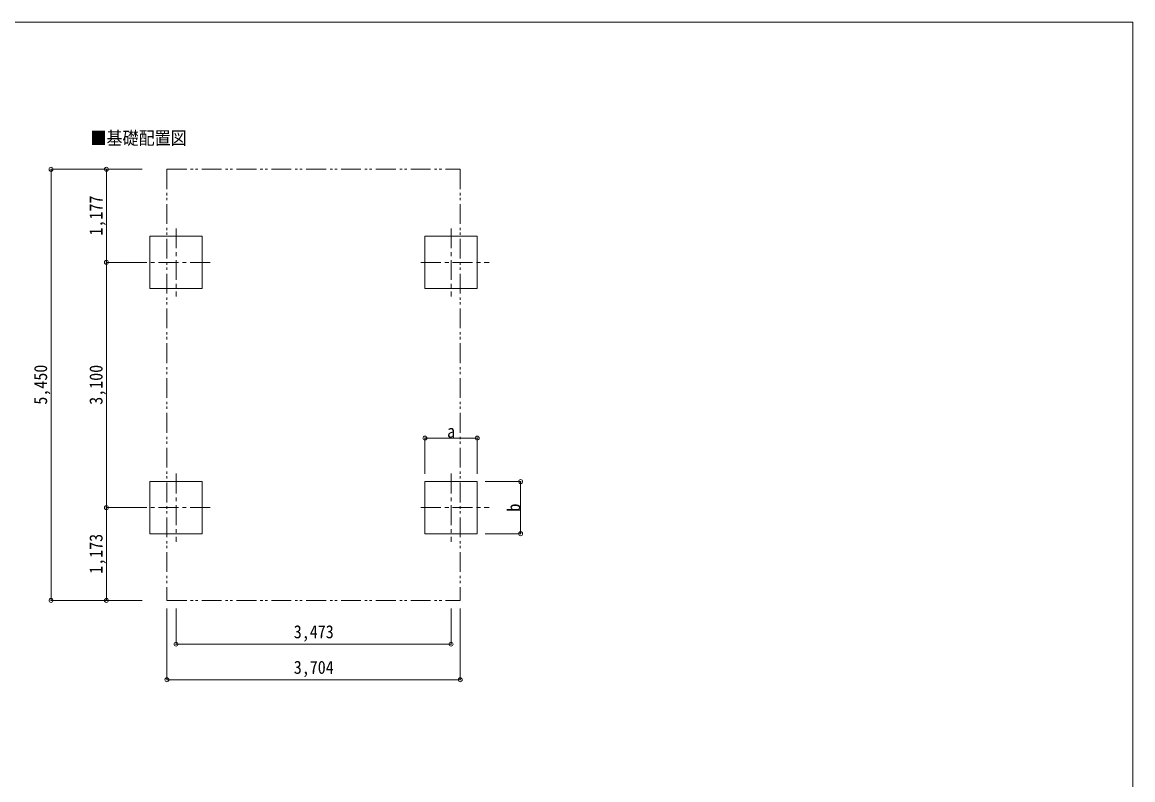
# Model space of a CAD drawing. Units: millimetres at full size, sheet at 1:50. Extents: x -14053 to 14053, y -9700 to 9700.
# Drawn here: x -678 to 13347, y 124 to 9700 of the extents above; entities that cross this region are included whole.
import ezdxf
from ezdxf.enums import TextEntityAlignment as Align

# ---------------------------------------------------------------- set-up
doc = ezdxf.new("R2010")
doc.units = ezdxf.units.MM
doc.header["$LTSCALE"] = 50
doc.header["$PDMODE"] = 32
doc.header["$PDSIZE"] = 50
doc.linetypes.add('CHAIN1', pattern=[8, 5, -1, 1, -1])
doc.linetypes.add('DOUBLE_CHAIN1', pattern=[8.8, 5, -1, 0.6, -0.6, 0.6, -1])
doc.layers.add('1-7', color=7, linetype='Continuous')
for name, color, linetype, lineweight in [('1-8', 6, 'Continuous', 9), ('1-A', 4, 'CHAIN1', 9), ('F-0', 7, 'Continuous', 9)]:
    doc.layers.add(name, color=color, linetype=linetype, lineweight=lineweight)
doc.styles.add('ＭＳ ゴシック', font='')
doc.styles.get('ＭＳ ゴシック').set_extended_font_data('MS Gothic')

msp = doc.modelspace()

# ---------------------------------------------------------------- linework, layer by layer
at = {"layer": '1-8'}
for p, q in [((-314.64, 7841.15), (835.36, 7841.15)), ((-314.64, 7841.15), (-314.64, 2391.12)), ((385.36, 6664.12), (385.36, 7841.15)), ((385.36, 6664.12), (835.36, 6664.12)), ((385.36, 3564.12), (385.36, 6664.12)), ((4407.36, 4443.17), (4407.36, 3993.17)), ((4407.36, 4443.17), (5067.36, 4443.17)), ((5067.36, 4443.17), (5067.36, 3993.17)), ((5616.36, 3894.17), (5166.36, 3894.17)), ((5616.36, 3894.17), (5616.36, 3234.12)), ((385.36, 3564.12), (835.36, 3564.12)), ((385.36, 2391.12), (385.36, 3564.12)), ((5616.36, 3234.12), (5166.36, 3234.12)), ((-314.64, 2391.12), (835.36, 2391.12)), ((1148.86, 1389.01), (1148.86, 2288.66)), ((1264.36, 1838.66), (1264.36, 2288.66)), ((4737.36, 1838.66), (4737.36, 2288.66)), ((4852.86, 1389.01), (4852.86, 2288.66)), ((1264.36, 1838.66), (4737.36, 1838.66)), ((1148.86, 1389.01), (4852.86, 1389.01))]:
    msp.add_line(p, q, dxfattribs=at)
for p in [(-314.64, 7841.15), (385.36, 7841.15), (385.36, 6664.12), (4407.36, 4443.17), (5067.36, 4443.17), (5616.36, 3894.17), (385.36, 3564.12), (5616.36, 3234.12), (-314.64, 2391.12), (385.36, 2391.12), (1264.36, 1838.66), (4737.36, 1838.66), (1148.86, 1389.01), (4852.86, 1389.01)]:
    msp.add_point(p, dxfattribs=at)
at = {"layer": '1-A', "color": 7, "linetype": 'DOUBLE_CHAIN1'}
for p, q in [((1148.86, 7841.15), (1148.86, 2391.12)), ((1148.86, 2391.12), (4852.86, 2391.12))]:
    msp.add_line(p, q, dxfattribs=at)
at = {"layer": '1-A'}
for p, q in [((1264.36, 7094.17), (1264.36, 6234.12)), ((4737.36, 7094.17), (4737.36, 6234.12)), ((1694.36, 6664.12), (834.36, 6664.12)), ((4357.36, 6664.12), (5217.36, 6664.12)), ((1264.36, 3994.17), (1264.36, 3134.12)), ((4737.36, 3994.17), (4737.36, 3134.12)), ((1694.36, 3564.12), (834.36, 3564.12)), ((4357.36, 3564.12), (5217.36, 3564.12))]:
    msp.add_line(p, q, dxfattribs=at)
at = {"layer": '1-A', "color": 7, "linetype": 'DOUBLE_CHAIN1'}
msp.add_lwpolyline([(1148.86, 7841.15), (4852.86, 7841.15), (4852.86, 2391.12)], dxfattribs=at)
at = {"layer": '1-A', "linetype": 'Continuous'}
for points in [[(1594.36, 6334.12), (1594.36, 6994.17), (934.36, 6994.17), (934.36, 6334.12)], [(4407.36, 6334.12), (4407.36, 6994.17), (5067.36, 6994.17), (5067.36, 6334.12)], [(1594.36, 3234.12), (1594.36, 3894.17), (934.36, 3894.17), (934.36, 3234.12)], [(4407.36, 3234.12), (4407.36, 3894.17), (5067.36, 3894.17), (5067.36, 3234.12)]]:
    msp.add_lwpolyline(points, close=True, dxfattribs=at)
at = {"layer": 'F-0', "color": 5, "lineweight": 5}
for p, q in [((-14053.43, 9700), (13346.57, 9700)), ((13346.57, 9700), (13346.57, -9700))]:
    msp.add_line(p, q, dxfattribs=at)

# ---------------------------------------------------------------- texts
at = {"layer": '1-7', "style": 'ＭＳ ゴシック', "width": 0.9}
msp.add_text('■基礎配置図', height=165, dxfattribs=at).set_placement((183.82, 8103.91), align=Align.BOTTOM_LEFT)
at = {"layer": '1-8', "color": 7, "style": 'ＭＳ ゴシック', "width": 0.9}
for s, p in [('1,177', (385.36, 7002.63)), ('5,450', (-314.64, 4866.13)), ('3,100', (385.36, 4864.12)), ('b', (5661.36, 3514.14)), ('1,173', (385.36, 2727.62))]:
    msp.add_text(s, height=165, rotation=90, dxfattribs=at).set_placement(p, align=Align.BOTTOM_LEFT)
for s, p in [('a', (4687.36, 4398.17)), ('3,473', (2750.86, 1863.66)), ('3,704', (2750.86, 1414.01))]:
    msp.add_text(s, height=165, dxfattribs=at).set_placement(p, align=Align.BOTTOM_LEFT)

doc.saveas('drawing.dxf')
